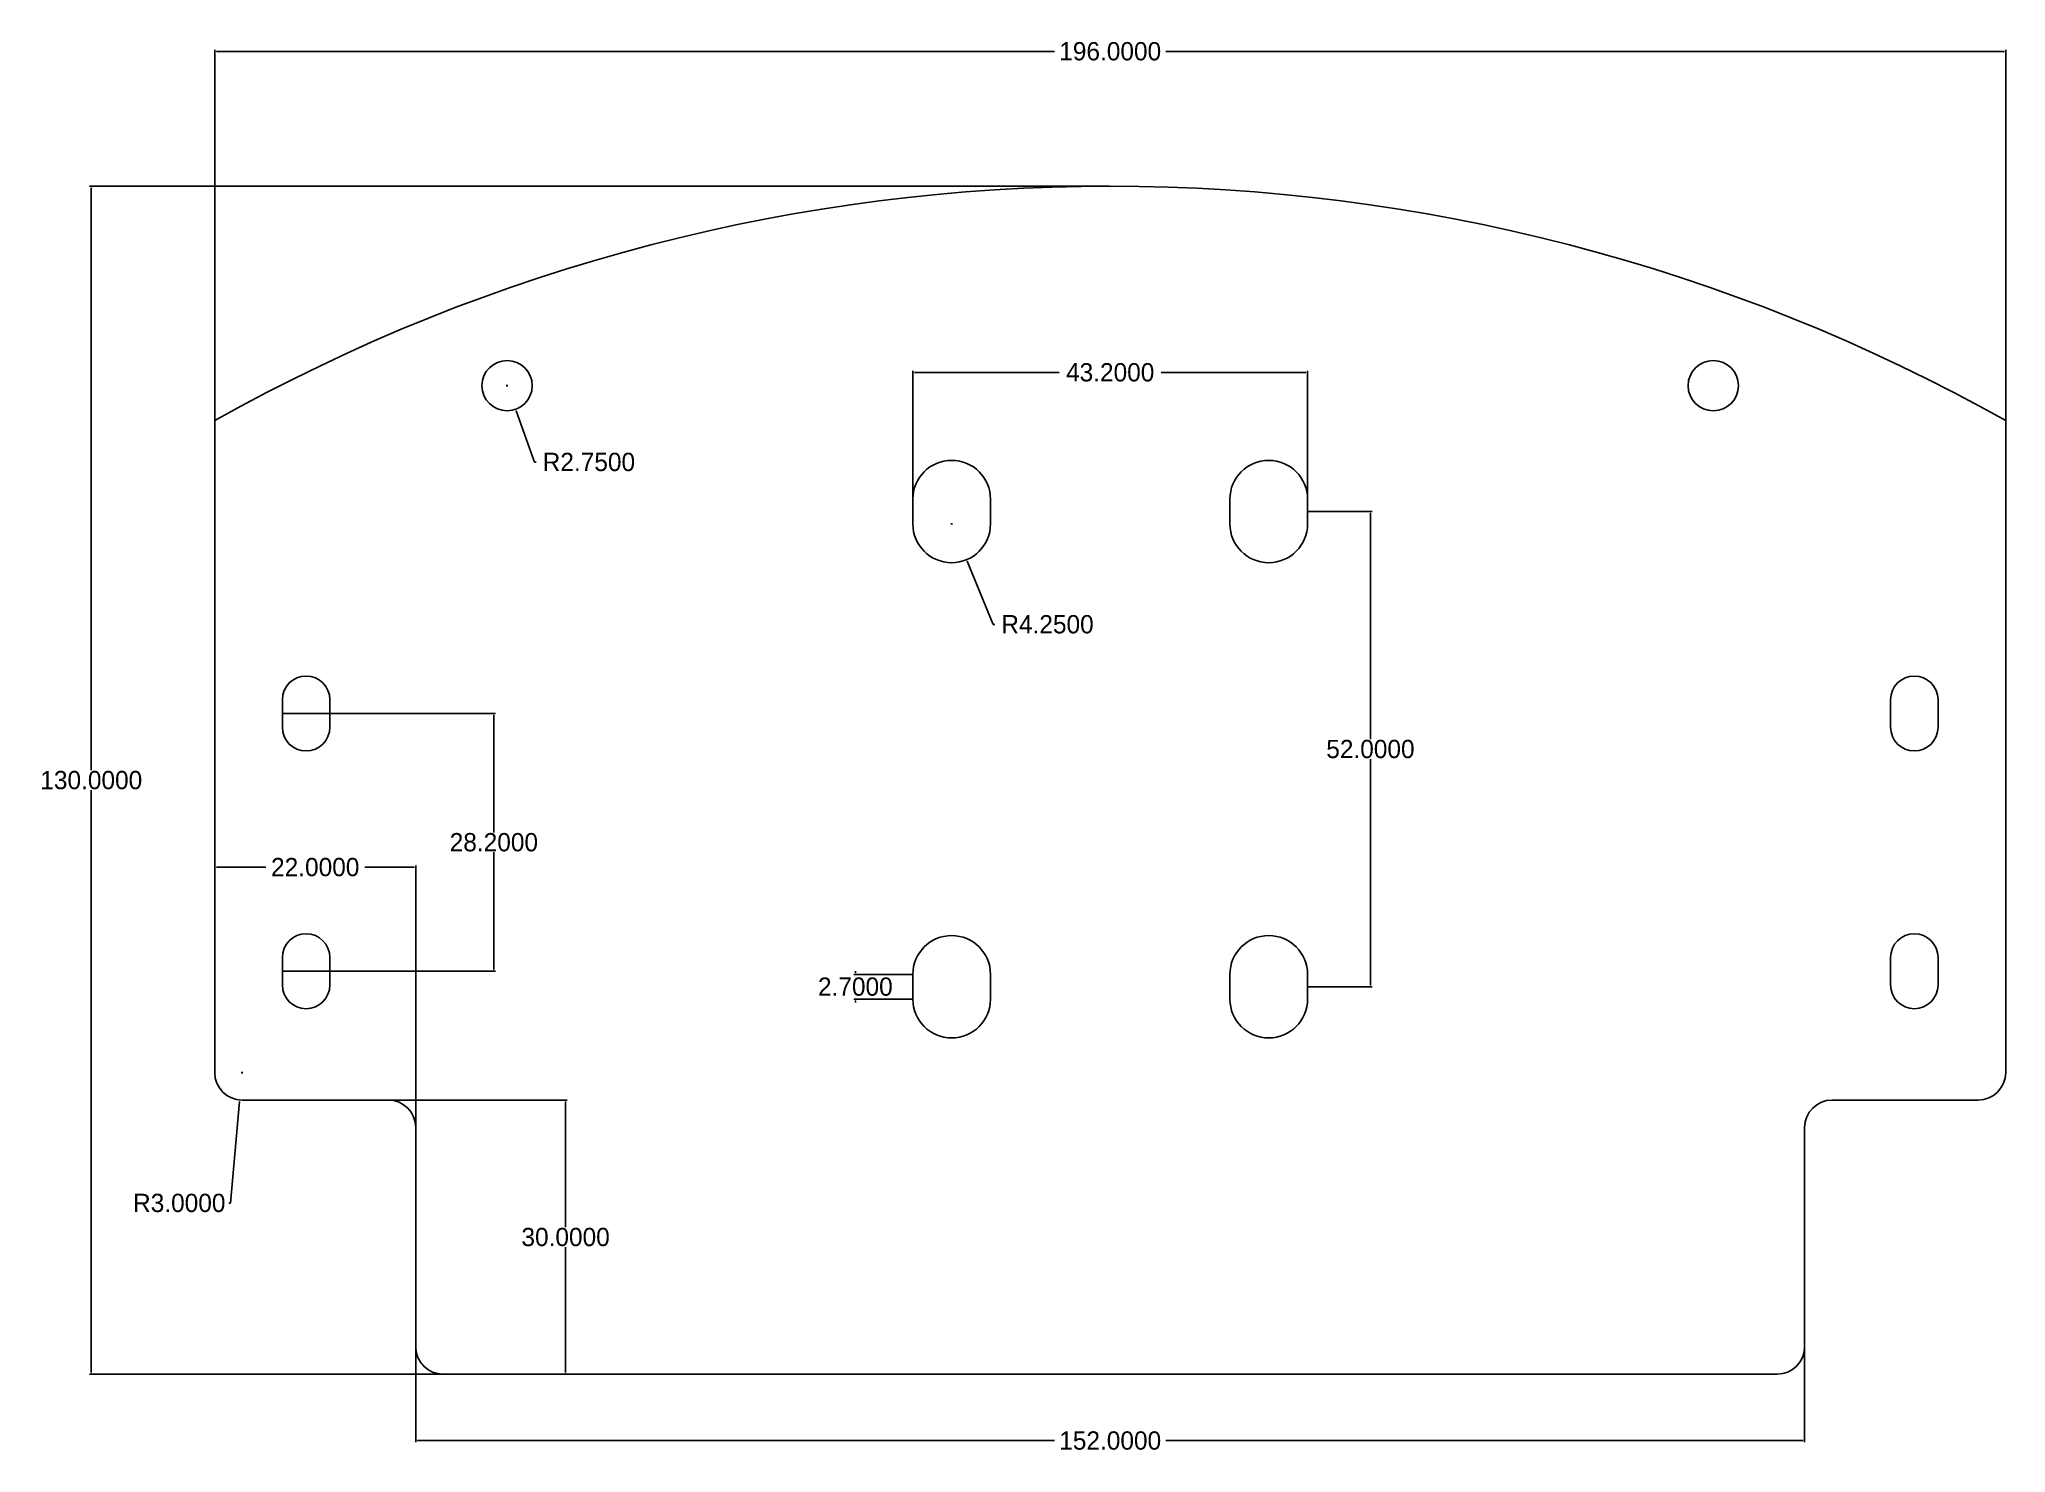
# Model space of a CAD drawing. Header units: inches. Extents: x 1249 to 1464, y 349 to 503.
import ezdxf

# ---------------------------------------------------------------- set-up
doc = ezdxf.new("R2010")
doc.units = ezdxf.units.IN
doc.header["$MEASUREMENT"] = 0
doc.dimstyles.get("Standard").update_dxf_attribs({"dimtxt": 2, "dimasz": 0.18, "dimexe": 0.18, "dimexo": 0.0625, "dimgap": 0.09, "dimtad": 0, "dimtih": 1, "dimtoh": 1, "dimdec": 4, "dimzin": 0, "dimdsep": 46, "dimtxsty": 'Standard', "dimcen": 0.09, "dimadec": 0, "dimazin": 0, "dimtfac": 1, "dimtdec": 4, "dimtofl": 0, "dimtmove": 0, "dimatfit": 3, "dimfxl": 1, "dimtolj": 1, "dimtzin": 0, "dimarcsym": 0})

# ---------------------------------------------------------------- blocks, each defined once
blk = doc.blocks.new('*D1')
at = {"color": 0, "lineweight": -2}
for p, q in [((1366.27, 487.12), (1254.64, 487.12)), ((1254.82, 486.94), (1254.82, 423.21)), ((1254.82, 357.3), (1254.82, 421.03)), ((1366.27, 357.12), (1254.64, 357.12))]:
    blk.add_line(p, q, dxfattribs=at)
at = {"color": 0}
for points in [[(1254.79, 486.94), (1254.85, 486.94), (1254.82, 487.12)], [(1254.79, 357.3), (1254.85, 357.3), (1254.82, 357.12)]]:
    blk.add_solid(points, dxfattribs=at)
at = {"layer": 'Defpoints', "color": 0}
for p in [(1366.33, 487.12), (1254.82, 357.12), (1366.33, 357.12)]:
    blk.add_point(p, dxfattribs=at)
at = {"color": 0, "insert": (1254.82, 422.12), "char_height": 2, "attachment_point": 5}
blk.add_mtext('\\A1;130.0000', dxfattribs=at)
blk = doc.blocks.new('*D2')
at = {"color": 0, "lineweight": -2}
for p, q in [((1268.33, 444.31), (1268.33, 502.05)), ((1268.51, 501.87), (1360.24, 501.87)), ((1464.15, 501.87), (1372.42, 501.87)), ((1464.33, 444.31), (1464.33, 502.05))]:
    blk.add_line(p, q, dxfattribs=at)
at = {"color": 0}
for points in [[(1268.51, 501.9), (1268.51, 501.84), (1268.33, 501.87)], [(1464.15, 501.9), (1464.15, 501.84), (1464.33, 501.87)]]:
    blk.add_solid(points, dxfattribs=at)
at = {"layer": 'Defpoints', "color": 0}
for p in [(1464.33, 501.87), (1268.33, 444.25), (1464.33, 444.25)]:
    blk.add_point(p, dxfattribs=at)
at = {"color": 0, "insert": (1366.33, 501.87), "char_height": 2, "attachment_point": 5}
blk.add_mtext('\\A1;196.0000', dxfattribs=at)
blk = doc.blocks.new('*D3')
at = {"color": 0, "lineweight": -2}
for p, q in [((1344.73, 451.58), (1344.73, 466.92)), ((1344.91, 466.74), (1360.74, 466.74)), ((1387.75, 466.74), (1371.92, 466.74)), ((1387.93, 451.58), (1387.93, 466.92))]:
    blk.add_line(p, q, dxfattribs=at)
at = {"color": 0}
for points in [[(1344.91, 466.77), (1344.91, 466.71), (1344.73, 466.74)], [(1387.75, 466.77), (1387.75, 466.71), (1387.93, 466.74)]]:
    blk.add_solid(points, dxfattribs=at)
at = {"layer": 'Defpoints', "color": 0}
for p in [(1344.73, 466.74), (1344.73, 451.52), (1387.93, 451.52)]:
    blk.add_point(p, dxfattribs=at)
at = {"color": 0, "insert": (1366.33, 466.74), "char_height": 2, "attachment_point": 5}
blk.add_mtext('\\A1;43.2000', dxfattribs=at)
blk = doc.blocks.new('*D4')
at = {"color": 0, "lineweight": -2}
for p, q in [((1387.99, 451.52), (1394.99, 451.52)), ((1394.81, 451.34), (1394.81, 426.61)), ((1394.81, 399.7), (1394.81, 424.43)), ((1387.99, 399.52), (1394.99, 399.52))]:
    blk.add_line(p, q, dxfattribs=at)
at = {"color": 0}
for points in [[(1394.78, 451.34), (1394.84, 451.34), (1394.81, 451.52)], [(1394.78, 399.7), (1394.84, 399.7), (1394.81, 399.52)]]:
    blk.add_solid(points, dxfattribs=at)
at = {"layer": 'Defpoints', "color": 0}
for p in [(1387.93, 451.52), (1394.81, 451.52), (1387.93, 399.52)]:
    blk.add_point(p, dxfattribs=at)
at = {"color": 0, "insert": (1394.81, 425.52), "char_height": 2, "attachment_point": 5}
blk.add_mtext('\\A1;52.0000', dxfattribs=at)
blk = doc.blocks.new('*D5')
at = {"color": 0, "lineweight": -2}
for p, q in [((1300.24, 465.29), (1300.42, 465.29)), ((1300.33, 465.2), (1300.33, 465.38)), ((1303.34, 456.93), (1301.32, 462.53)), ((1303.52, 456.93), (1303.34, 456.93))]:
    blk.add_line(p, q, dxfattribs=at)
at = {"color": 0}
blk.add_solid([(1301.35, 462.54), (1301.29, 462.52), (1301.26, 462.7)], dxfattribs=at)
at = {"layer": 'Defpoints', "color": 0}
for p in [(1300.33, 465.29), (1301.26, 462.7)]:
    blk.add_point(p, dxfattribs=at)
at = {"color": 0, "insert": (1309.28, 456.93), "char_height": 2, "attachment_point": 5}
blk.add_mtext('\\A1;R2.7500', dxfattribs=at)
blk = doc.blocks.new('*D6')
at = {"color": 0, "lineweight": -2}
for p, q in [((1348.89, 450.17), (1349.07, 450.17)), ((1348.98, 450.08), (1348.98, 450.26)), ((1353.53, 439.17), (1350.67, 446.07)), ((1353.71, 439.17), (1353.53, 439.17))]:
    blk.add_line(p, q, dxfattribs=at)
at = {"color": 0}
blk.add_solid([(1350.7, 446.09), (1350.65, 446.06), (1350.61, 446.24)], dxfattribs=at)
at = {"layer": 'Defpoints', "color": 0}
for p in [(1348.98, 450.17), (1350.61, 446.24)]:
    blk.add_point(p, dxfattribs=at)
at = {"color": 0, "insert": (1359.47, 439.17), "char_height": 2, "attachment_point": 5}
blk.add_mtext('\\A1;R4.2500', dxfattribs=at)
blk = doc.blocks.new('*D7')
at = {"color": 0, "lineweight": -2}
for p, q in [((1344.67, 400.87), (1338.26, 400.87)), ((1338.44, 401.05), (1338.44, 401.23)), ((1344.67, 398.17), (1338.26, 398.17)), ((1338.44, 397.99), (1338.44, 397.81))]:
    blk.add_line(p, q, dxfattribs=at)
at = {"color": 0}
for points in [[(1338.41, 401.05), (1338.47, 401.05), (1338.44, 400.87)], [(1338.41, 397.99), (1338.47, 397.99), (1338.44, 398.17)]]:
    blk.add_solid(points, dxfattribs=at)
at = {"layer": 'Defpoints', "color": 0}
for p in [(1338.44, 400.87), (1344.73, 400.87), (1344.73, 398.17)]:
    blk.add_point(p, dxfattribs=at)
at = {"color": 0, "insert": (1338.44, 399.52), "char_height": 2, "attachment_point": 5}
blk.add_mtext('\\A1;2.7000', dxfattribs=at)
blk = doc.blocks.new('*D8')
at = {"color": 0, "lineweight": -2}
for p, q in [((1271.24, 390.12), (1271.42, 390.12)), ((1271.33, 390.03), (1271.33, 390.21)), ((1270.05, 375.85), (1271.05, 386.95)), ((1269.87, 375.85), (1270.05, 375.85))]:
    blk.add_line(p, q, dxfattribs=at)
at = {"color": 0}
blk.add_solid([(1271.02, 386.95), (1271.08, 386.95), (1271.06, 387.13)], dxfattribs=at)
at = {"layer": 'Defpoints', "color": 0}
for p in [(1271.33, 390.12), (1271.06, 387.13)]:
    blk.add_point(p, dxfattribs=at)
at = {"color": 0, "insert": (1264.45, 375.85), "char_height": 2, "attachment_point": 5}
blk.add_mtext('\\A1;R3.0000', dxfattribs=at)
blk = doc.blocks.new('*D9')
at = {"color": 0, "lineweight": -2}
for p, q in [((1268.33, 392.97), (1268.33, 412.78)), ((1268.51, 412.6), (1273.91, 412.6)), ((1290.15, 412.6), (1284.75, 412.6)), ((1290.33, 381.57), (1290.33, 412.78))]:
    blk.add_line(p, q, dxfattribs=at)
at = {"color": 0}
for points in [[(1268.51, 412.63), (1268.51, 412.57), (1268.33, 412.6)], [(1290.15, 412.63), (1290.15, 412.57), (1290.33, 412.6)]]:
    blk.add_solid(points, dxfattribs=at)
at = {"layer": 'Defpoints', "color": 0}
for p in [(1290.33, 412.6), (1268.33, 392.91), (1290.33, 381.5)]:
    blk.add_point(p, dxfattribs=at)
at = {"color": 0, "insert": (1279.33, 412.6), "char_height": 2, "attachment_point": 5}
blk.add_mtext('\\A1;22.0000', dxfattribs=at)
blk = doc.blocks.new('*D10')
at = {"color": 0, "lineweight": -2}
for p, q in [((1275.79, 429.42), (1299.06, 429.42)), ((1298.88, 429.24), (1298.88, 416.41)), ((1298.88, 401.4), (1298.88, 414.23)), ((1275.79, 401.22), (1299.06, 401.22))]:
    blk.add_line(p, q, dxfattribs=at)
at = {"color": 0}
for points in [[(1298.85, 429.24), (1298.91, 429.24), (1298.88, 429.42)], [(1298.85, 401.4), (1298.91, 401.4), (1298.88, 401.22)]]:
    blk.add_solid(points, dxfattribs=at)
at = {"layer": 'Defpoints', "color": 0}
for p in [(1275.73, 429.42), (1298.88, 429.42), (1275.73, 401.22)]:
    blk.add_point(p, dxfattribs=at)
at = {"color": 0, "insert": (1298.88, 415.32), "char_height": 2, "attachment_point": 5}
blk.add_mtext('\\A1;28.2000', dxfattribs=at)
blk = doc.blocks.new('*D11')
at = {"color": 0, "lineweight": -2}
for p, q in [((1283.14, 387.12), (1306.91, 387.12)), ((1306.73, 386.94), (1306.73, 373.21)), ((1306.73, 357.3), (1306.73, 371.03)), ((1298.13, 357.12), (1306.91, 357.12))]:
    blk.add_line(p, q, dxfattribs=at)
at = {"color": 0}
for points in [[(1306.7, 386.94), (1306.76, 386.94), (1306.73, 387.12)], [(1306.7, 357.3), (1306.76, 357.3), (1306.73, 357.12)]]:
    blk.add_solid(points, dxfattribs=at)
at = {"layer": 'Defpoints', "color": 0}
for p in [(1283.08, 387.12), (1298.07, 357.12), (1306.73, 357.12)]:
    blk.add_point(p, dxfattribs=at)
at = {"color": 0, "insert": (1306.73, 372.12), "char_height": 2, "attachment_point": 5}
blk.add_mtext('\\A1;30.0000', dxfattribs=at)
blk = doc.blocks.new('*D12')
at = {"color": 0, "lineweight": -2}
for p, q in [((1290.33, 364.6), (1290.33, 349.67)), ((1442.33, 364.6), (1442.33, 349.67)), ((1290.51, 349.85), (1360.24, 349.85)), ((1442.15, 349.85), (1372.42, 349.85))]:
    blk.add_line(p, q, dxfattribs=at)
at = {"color": 0}
for points in [[(1290.51, 349.88), (1290.51, 349.82), (1290.33, 349.85)], [(1442.15, 349.88), (1442.15, 349.82), (1442.33, 349.85)]]:
    blk.add_solid(points, dxfattribs=at)
at = {"layer": 'Defpoints', "color": 0}
for p in [(1290.33, 364.66), (1442.33, 364.66), (1442.33, 349.85)]:
    blk.add_point(p, dxfattribs=at)
at = {"color": 0, "insert": (1366.33, 349.85), "char_height": 2, "attachment_point": 5}
blk.add_mtext('\\A1;152.0000', dxfattribs=at)

msp = doc.modelspace()

# ---------------------------------------------------------------- linework, layer by layer
for p, q in [((1268.33034, 390.11696), (1268.33034, 461.46144)), ((1464.33034, 461.46144), (1464.33034, 390.11696)), ((1344.73034, 452.86696), (1344.73034, 450.16696)), ((1353.23034, 452.86696), (1353.23034, 450.16696)), ((1379.43034, 452.86696), (1379.43034, 450.16696)), ((1387.93034, 452.86696), (1387.93034, 450.16696)), ((1275.73034, 427.91696), (1275.73034, 430.91696)), ((1280.93034, 430.91696), (1280.93034, 427.91696)), ((1451.73034, 430.91696), (1451.73034, 427.91696)), ((1456.93034, 427.91696), (1456.93034, 430.91696)), ((1275.73034, 399.71696), (1275.73034, 402.71696)), ((1280.93034, 402.71696), (1280.93034, 399.71696)), ((1451.73034, 402.71696), (1451.73034, 399.71696)), ((1456.93034, 399.71696), (1456.93034, 402.71696)), ((1344.73034, 398.16696), (1344.73034, 400.86696)), ((1353.23034, 398.16696), (1353.23034, 400.86696)), ((1379.43034, 398.16696), (1379.43034, 400.86696)), ((1387.93034, 398.16696), (1387.93034, 400.86696)), ((1287.33034, 387.11696), (1271.33034, 387.11696)), ((1445.33034, 387.11696), (1461.33034, 387.11696)), ((1290.33034, 360.11696), (1290.33034, 384.11696)), ((1442.33034, 360.11696), (1442.33034, 384.11696)), ((1439.33034, 357.11696), (1293.33034, 357.11696))]:
    msp.add_line(p, q)
for centre in [(1300.33034, 465.28541), (1432.33034, 465.28541)]:
    msp.add_circle(centre, 2.75)
for centre, radius, start, end in [((1366.33034, 287.11696), 200, 60.6594184, 119.3405816), ((1348.98034, 452.86696), 4.25, 0, 180), ((1383.68034, 452.86696), 4.25, 0, 180), ((1348.98034, 450.16696), 4.25, 180, 0), ((1383.68034, 450.16696), 4.25, 180, 0), ((1278.33034, 430.91696), 2.6, 0, 180), ((1454.33034, 430.91696), 2.6, 0, 180), ((1278.33034, 427.91696), 2.6, 180, 0), ((1454.33034, 427.91696), 2.6, 180, 0), ((1278.33034, 402.71696), 2.6, 0, 180), ((1348.98034, 400.86696), 4.25, 0, 180), ((1383.68034, 400.86696), 4.25, 0, 180), ((1454.33034, 402.71696), 2.6, 0, 180), ((1278.33034, 399.71696), 2.6, 180, 0), ((1348.98034, 398.16696), 4.25, 180, 0), ((1383.68034, 398.16696), 4.25, 180, 0), ((1454.33034, 399.71696), 2.6, 180, 0), ((1271.33034, 390.11696), 3, 180, 270), ((1461.33034, 390.11696), 3, 270, 0), ((1287.33034, 384.11696), 3, 0, 90), ((1445.33034, 384.11696), 3, 90, 180), ((1293.33034, 360.11696), 3, 180, 270), ((1439.33034, 360.11696), 3, 270, 0)]:
    msp.add_arc(centre, radius, start, end)

# ---------------------------------------------------------------- dimensions: what is measured, and where the dimension line sits
for base, p1, p2, picture, middle in [((1464.33034, 501.8745), (1268.33034, 444.24628), (1464.33034, 444.24628), '*D2', (1366.33034, 501.8745)), ((1344.73034, 466.73755), (1387.93034, 451.51696), (1344.73034, 451.51696), '*D3', (1366.33034, 466.73755)), ((1290.33034, 412.59558), (1268.33034, 392.9066), (1290.33034, 381.50468), '*D9', (1279.33034, 412.59558)), ((1442.33034, 349.84562), (1290.33034, 364.65752), (1442.33034, 364.65752), '*D12', (1366.33034, 349.84562))]:
    dim = msp.add_linear_dim(base=base, p1=p1, p2=p2, dimstyle='Standard')
    dim.commit()
    dim.dimension.update_dxf_attribs({"geometry": picture, "text_midpoint": middle})
for base, p1, p2, picture, middle in [((1254.81509, 357.11696), (1366.33034, 487.11696), (1366.33034, 357.11696), '*D1', (1254.81509, 422.11696)), ((1394.81351, 451.51696), (1387.93034, 399.51696), (1387.93034, 451.51696), '*D4', (1394.81351, 425.51696)), ((1298.87859, 429.41696), (1275.73034, 401.21696), (1275.73034, 429.41696), '*D10', (1298.87859, 415.31696)), ((1338.43937, 400.86696), (1344.73034, 398.16696), (1344.73034, 400.86696), '*D7', (1338.43937, 399.51696)), ((1306.73131, 357.11696), (1283.07718, 387.11696), (1298.0702, 357.11696), '*D11', (1306.73131, 372.11696))]:
    dim = msp.add_linear_dim(base=base, p1=p1, p2=p2, angle=90, dimstyle='Standard')
    dim.commit()
    dim.dimension.update_dxf_attribs({"geometry": picture, "text_midpoint": middle})
for center, mpoint, picture, middle in [((1300.33034, 465.28541), (1301.26204, 462.69805), '*D5', (1309.27687, 456.92688)), ((1348.98034, 450.16696), (1350.60594, 446.24013), '*D6', (1359.46967, 439.16947)), ((1271.33034, 390.11696), (1271.06252, 387.12893), '*D8', (1264.44854, 375.85314))]:
    dim = msp.add_radius_dim(center=center, mpoint=mpoint, dimstyle='Standard')
    dim.commit()
    dim.dimension.update_dxf_attribs({"geometry": picture, "text_midpoint": middle, "dimtype": 164})

doc.saveas('drawing.dxf')
